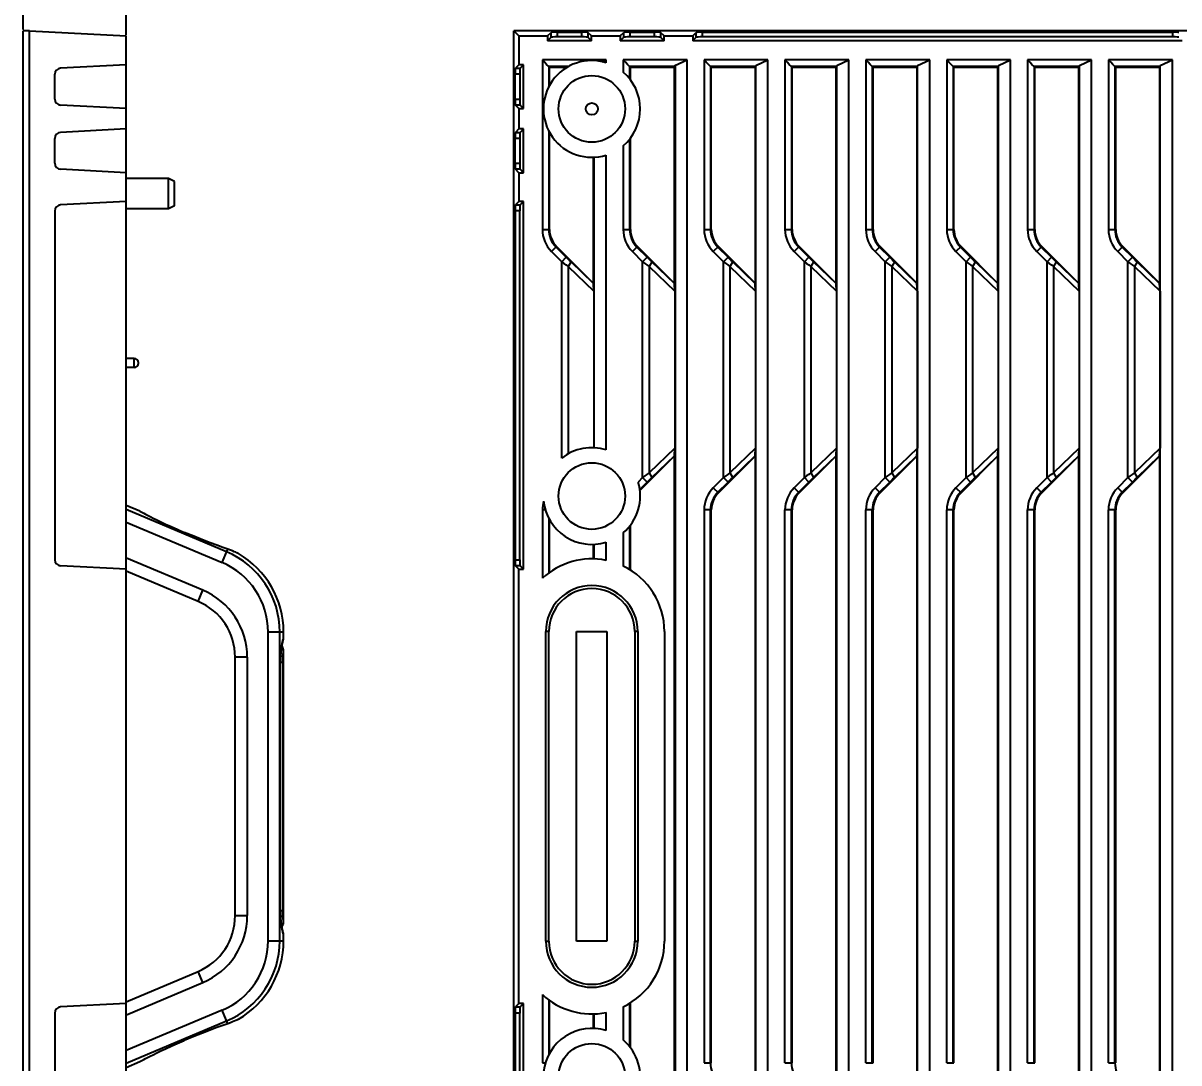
# Model space of a CAD drawing. Header units: millimetres. Extents: x -3132 to 28633, y 682 to 5849.
# Drawn here: x 8128.2 to 8319.2, y 1438.6 to 1610.5 of the extents above; entities that cross this region are included whole.
import ezdxf

# ---------------------------------------------------------------- set-up
doc = ezdxf.new("R2010")
doc.units = ezdxf.units.MM
doc.styles.get("Standard").update_dxf_attribs({"font": 'arial.ttf'})
doc.dimstyles.new('ISO-20', dxfattribs={"dimtxt": 20, "dimasz": 4, "dimexe": 1, "dimexo": 0.2, "dimgap": 0, "dimtad": 1, "dimtoh": 1, "dimdec": 1, "dimzin": 9, "dimdsep": 46, "dimtxsty": 'Standard', "dimblk": '_FILLED', "dimcen": 0.2, "dimclrd": 256, "dimclre": 256, "dimclrt": 256, "dimadec": 1, "dimazin": 2, "dimtfac": 1, "dimtdec": 1, "dimtofl": 0, "dimtmove": 0, "dimatfit": 3, "dimldrblk": '_FILLED', "dimfxl": 1, "dimtolj": 1, "dimtzin": 0, "dimarcsym": 0})

# ---------------------------------------------------------------- blocks, each defined once
blk = doc.blocks.new('_FILLED')
at = {"color": 0, "linetype": 'ByBlock'}
blk.add_solid([(0, 0), (-1, 0.15), (-1, -0.15)], dxfattribs=at)
blk = doc.blocks.new('*D53')
at = {"lineweight": -2, "transparency": 16777216}
for p, q in [((8128.19, 1609.45), (8128.19, 1626.85)), ((8145.24, 1608.61), (8145.24, 1626.85)), ((8132.19, 1625.85), (8141.24, 1625.85)), ((8145.24, 1625.85), (8270.81, 1625.85))]:
    blk.add_line(p, q, dxfattribs=at)
at = {"layer": 'Defpoints', "color": 0, "transparency": 16777216}
for p in [(8145.24, 1625.85), (8128.19, 1609.25), (8145.24, 1608.41)]:
    blk.add_point(p, dxfattribs=at)
at = {"lineweight": -2, "transparency": 16777216, "xscale": 4, "yscale": 4, "zscale": 4, "rotation": 180}
blk.add_blockref('_FILLED', (8128.19, 1625.85), dxfattribs=at)
at = {"lineweight": -2, "transparency": 16777216, "xscale": 4, "yscale": 4, "zscale": 4}
blk.add_blockref('_FILLED', (8145.24, 1625.85), dxfattribs=at)
at = {"transparency": 16777216, "insert": (8210.02, 1638.8), "char_height": 20, "attachment_point": 5}
blk.add_mtext('\\A1;17.1 [5/8"]', dxfattribs=at)

msp = doc.modelspace()

# ---------------------------------------------------------------- linework, layer by layer
at = {"linetype": 'Continuous'}
for p, q in [((8128.19, 1359.445), (8128.19, 1609.245)), ((8129.24, 1609.245), (8128.19, 1609.245)), ((8129.24, 1359.445), (8129.24, 1609.245)), ((8129.24, 1609.245), (8145.24, 1608.407)), ((8209.295, 1359.445), (8209.295, 1609.245)), ((8209.295, 1609.245), (8210.134, 1608.407)), ((8459.095, 1609.245), (8209.295, 1609.245)), ((8214.897, 1608.407), (8215.465, 1608.975)), ((8215.465, 1608.196), (8215.465, 1608.975)), ((8216.464, 1609.025), (8216.464, 1608.245)), ((8216.464, 1609.025), (8220.566, 1609.025)), ((8220.566, 1608.245), (8220.566, 1609.025)), ((8221.565, 1608.975), (8221.565, 1608.196)), ((8222.134, 1608.407), (8221.565, 1608.975)), ((8226.897, 1608.407), (8227.465, 1608.975)), ((8227.465, 1608.196), (8227.465, 1608.975)), ((8228.464, 1609.025), (8228.464, 1608.245)), ((8228.464, 1609.025), (8232.566, 1609.025)), ((8232.566, 1608.245), (8232.566, 1609.025)), ((8233.565, 1608.975), (8233.565, 1608.196)), ((8234.134, 1608.407), (8233.565, 1608.975)), ((8238.897, 1608.407), (8239.465, 1608.975)), ((8239.465, 1608.196), (8239.465, 1608.975)), ((8240.464, 1609.025), (8240.464, 1608.245)), ((8240.464, 1609.025), (8318.246, 1609.025)), ((8318.246, 1608.245), (8318.246, 1609.025)), ((8145.24, 1360.284), (8145.24, 1608.407)), ((8210.134, 1608.407), (8210.134, 1603.644)), ((8210.134, 1608.407), (8214.897, 1608.407)), ((8214.897, 1608.407), (8214.897, 1607.627)), ((8214.897, 1607.627), (8215.465, 1608.196)), ((8222.134, 1607.627), (8214.897, 1607.627)), ((8220.566, 1608.245), (8216.464, 1608.245)), ((8222.134, 1607.627), (8221.565, 1608.196)), ((8222.134, 1607.627), (8222.134, 1608.407)), ((8222.134, 1608.407), (8226.897, 1608.407)), ((8226.897, 1608.407), (8226.897, 1607.627)), ((8226.897, 1607.627), (8227.465, 1608.196)), ((8234.134, 1607.627), (8226.897, 1607.627)), ((8232.566, 1608.245), (8228.464, 1608.245)), ((8234.134, 1607.627), (8233.565, 1608.196)), ((8234.134, 1607.627), (8234.134, 1608.407)), ((8234.134, 1608.407), (8238.897, 1608.407)), ((8238.897, 1608.407), (8238.897, 1607.627)), ((8238.897, 1607.627), (8239.465, 1608.196)), ((8319.813, 1607.627), (8238.897, 1607.627)), ((8318.246, 1608.245), (8240.464, 1608.245)), ((8145.24, 1603.644), (8134.388, 1603.075)), ((8210.134, 1603.644), (8209.565, 1603.075)), ((8209.565, 1603.075), (8210.345, 1603.075)), ((8210.913, 1603.644), (8210.134, 1603.644)), ((8210.913, 1603.644), (8210.345, 1603.075)), ((8210.913, 1596.407), (8210.913, 1603.644)), ((8214.021, 1604.432), (8214.021, 1576.429)), ((8224.574, 1604.432), (8214.021, 1604.432)), ((8215.209, 1600.244), (8215.209, 1603.213)), ((8218.092, 1603.213), (8215.209, 1603.213)), ((8223.952, 1604.15), (8224.574, 1604.432)), ((8224.574, 1603.983), (8224.574, 1604.432)), ((8227.391, 1604.432), (8227.391, 1602.428)), ((8237.944, 1604.432), (8227.391, 1604.432)), ((8228.579, 1601.166), (8228.579, 1603.213)), ((8235.805, 1603.213), (8228.579, 1603.213)), ((8235.937, 1603.344), (8235.805, 1603.213)), ((8235.805, 1603.213), (8235.805, 1567.546)), ((8235.937, 1603.344), (8235.951, 1603.525)), ((8235.947, 1603.526), (8237.944, 1604.432)), ((8235.951, 1603.525), (8235.951, 1365.325)), ((8237.944, 1364.259), (8237.944, 1604.432)), ((8240.761, 1604.432), (8240.761, 1576.429)), ((8251.314, 1604.432), (8240.761, 1604.432)), ((8241.826, 1603.352), (8241.815, 1576.429)), ((8241.949, 1576.429), (8241.949, 1603.213)), ((8249.175, 1603.213), (8241.949, 1603.213)), ((8249.307, 1603.344), (8249.175, 1603.213)), ((8249.175, 1603.213), (8249.175, 1567.546)), ((8249.307, 1603.344), (8249.321, 1603.525)), ((8249.317, 1603.526), (8251.314, 1604.432)), ((8249.317, 1365.325), (8249.317, 1603.526)), ((8251.314, 1364.259), (8251.314, 1604.432)), ((8254.131, 1604.432), (8254.131, 1576.429)), ((8264.684, 1604.432), (8254.131, 1604.432)), ((8255.196, 1603.352), (8255.185, 1576.429)), ((8255.319, 1576.429), (8255.319, 1603.213)), ((8262.545, 1603.213), (8255.319, 1603.213)), ((8262.677, 1603.344), (8262.545, 1603.213)), ((8262.545, 1603.213), (8262.545, 1567.546)), ((8262.677, 1603.344), (8262.691, 1603.525)), ((8262.687, 1603.526), (8264.684, 1604.432)), ((8262.687, 1365.325), (8262.687, 1603.526)), ((8264.684, 1364.259), (8264.684, 1604.432)), ((8267.501, 1604.432), (8267.501, 1576.429)), ((8278.054, 1604.432), (8267.501, 1604.432)), ((8268.566, 1603.352), (8268.555, 1576.429)), ((8268.689, 1576.429), (8268.689, 1603.213)), ((8275.915, 1603.213), (8268.689, 1603.213)), ((8276.047, 1603.344), (8275.915, 1603.213)), ((8275.915, 1603.213), (8275.915, 1567.546)), ((8276.047, 1603.344), (8276.061, 1603.525)), ((8276.057, 1603.526), (8278.054, 1604.432)), ((8276.057, 1365.325), (8276.057, 1603.526)), ((8278.054, 1364.259), (8278.054, 1604.432)), ((8280.871, 1604.432), (8280.871, 1576.429)), ((8291.424, 1604.432), (8280.871, 1604.432)), ((8281.936, 1603.352), (8281.925, 1576.429)), ((8282.059, 1576.429), (8282.059, 1603.213)), ((8289.285, 1603.213), (8282.059, 1603.213)), ((8289.417, 1603.344), (8289.285, 1603.213)), ((8289.285, 1603.213), (8289.285, 1567.546)), ((8289.417, 1603.344), (8289.431, 1603.525)), ((8289.427, 1603.526), (8291.424, 1604.432)), ((8289.427, 1365.325), (8289.427, 1603.526)), ((8291.424, 1364.259), (8291.424, 1604.432)), ((8294.241, 1604.432), (8294.241, 1576.429)), ((8304.794, 1604.432), (8294.241, 1604.432)), ((8295.306, 1603.352), (8295.295, 1576.429)), ((8295.429, 1576.429), (8295.429, 1603.213)), ((8302.655, 1603.213), (8295.429, 1603.213)), ((8302.787, 1603.344), (8302.655, 1603.213)), ((8302.655, 1603.213), (8302.655, 1567.546)), ((8302.787, 1603.344), (8302.801, 1603.525)), ((8302.797, 1603.526), (8304.794, 1604.432)), ((8302.797, 1365.325), (8302.797, 1603.526)), ((8304.794, 1364.259), (8304.794, 1604.432)), ((8307.611, 1604.432), (8307.611, 1576.429)), ((8318.164, 1604.432), (8307.611, 1604.432)), ((8308.676, 1603.352), (8308.665, 1576.429)), ((8308.799, 1576.429), (8308.799, 1603.213)), ((8316.025, 1603.213), (8308.799, 1603.213)), ((8316.157, 1603.344), (8316.025, 1603.213)), ((8316.025, 1603.213), (8316.025, 1567.546)), ((8316.157, 1603.344), (8316.171, 1603.525)), ((8316.167, 1603.526), (8318.164, 1604.432)), ((8316.167, 1365.325), (8316.167, 1603.526)), ((8318.164, 1364.259), (8318.164, 1604.432)), ((8133.44, 1597.974), (8133.44, 1602.076)), ((8209.515, 1597.974), (8209.515, 1602.076)), ((8210.295, 1602.076), (8209.515, 1602.076)), ((8210.295, 1602.076), (8210.295, 1597.974)), ((8209.515, 1597.974), (8210.295, 1597.974)), ((8145.24, 1596.407), (8134.388, 1596.975)), ((8210.134, 1596.407), (8209.565, 1596.975)), ((8210.345, 1596.975), (8209.565, 1596.975)), ((8210.134, 1596.407), (8210.134, 1593.042)), ((8210.134, 1596.407), (8210.913, 1596.407)), ((8210.913, 1596.407), (8210.345, 1596.975)), ((8145.24, 1593.042), (8134.388, 1592.473)), ((8210.134, 1593.042), (8209.565, 1592.473)), ((8209.565, 1592.473), (8210.345, 1592.473)), ((8210.913, 1593.042), (8210.134, 1593.042)), ((8210.913, 1593.042), (8210.345, 1592.473)), ((8210.913, 1585.805), (8210.913, 1593.042)), ((8215.075, 1592.698), (8215.075, 1576.429)), ((8215.209, 1576.429), (8215.209, 1592.447)), ((8228.579, 1576.429), (8228.579, 1591.524)), ((8133.44, 1587.372), (8133.44, 1591.474)), ((8209.515, 1587.372), (8209.515, 1591.474)), ((8210.295, 1591.474), (8209.515, 1591.474)), ((8210.295, 1591.474), (8210.295, 1587.372)), ((8227.391, 1590.262), (8227.391, 1576.429)), ((8228.445, 1591.351), (8228.445, 1576.429)), ((8222.435, 1588.35), (8222.435, 1567.546)), ((8222.582, 1540.336), (8222.582, 1588.355)), ((8224.574, 1539.983), (8224.574, 1588.707)), ((8145.24, 1585.805), (8134.388, 1586.374)), ((8209.515, 1587.372), (8210.295, 1587.372)), ((8210.134, 1585.805), (8209.565, 1586.374)), ((8210.345, 1586.374), (8209.565, 1586.374)), ((8210.134, 1585.805), (8210.134, 1581.042)), ((8210.134, 1585.805), (8210.913, 1585.805)), ((8210.913, 1585.805), (8210.345, 1586.374)), ((8152.24, 1584.845), (8145.24, 1584.845)), ((8152.24, 1579.845), (8152.24, 1584.845)), ((8153.24, 1584.345), (8152.24, 1584.845)), ((8153.24, 1580.345), (8153.24, 1584.345)), ((8145.24, 1581.042), (8134.388, 1580.473)), ((8153.24, 1580.345), (8152.24, 1579.845)), ((8210.134, 1581.042), (8209.565, 1580.473)), ((8209.565, 1580.473), (8210.345, 1580.473)), ((8210.913, 1581.042), (8210.134, 1581.042)), ((8210.913, 1581.042), (8210.345, 1580.473)), ((8210.913, 1520.235), (8210.913, 1581.042)), ((8133.44, 1579.474), (8133.44, 1521.803)), ((8152.24, 1579.845), (8145.24, 1579.845)), ((8209.515, 1579.474), (8209.515, 1521.803)), ((8210.295, 1579.474), (8209.515, 1579.474)), ((8210.295, 1521.803), (8210.295, 1579.474)), ((8214.021, 1576.429), (8215.209, 1576.429)), ((8227.391, 1576.429), (8228.579, 1576.429)), ((8240.761, 1576.429), (8241.949, 1576.429)), ((8254.131, 1576.429), (8255.319, 1576.429)), ((8267.501, 1576.429), (8268.689, 1576.429)), ((8280.871, 1576.429), (8282.059, 1576.429)), ((8294.241, 1576.429), (8295.429, 1576.429)), ((8307.611, 1576.429), (8308.799, 1576.429)), ((8216.381, 1573.601), (8215.541, 1572.761)), ((8215.541, 1572.761), (8217.228, 1571.073)), ((8216.286, 1573.506), (8217.974, 1571.818)), ((8222.435, 1567.546), (8216.381, 1573.601)), ((8229.751, 1573.601), (8228.911, 1572.761)), ((8228.911, 1572.761), (8230.598, 1571.073)), ((8229.656, 1573.506), (8231.344, 1571.818)), ((8235.805, 1567.546), (8229.751, 1573.601)), ((8243.121, 1573.601), (8242.281, 1572.761)), ((8242.281, 1572.761), (8243.968, 1571.073)), ((8243.026, 1573.506), (8244.714, 1571.818)), ((8249.175, 1567.546), (8243.121, 1573.601)), ((8256.491, 1573.601), (8255.651, 1572.761)), ((8255.651, 1572.761), (8257.338, 1571.073)), ((8256.396, 1573.506), (8258.084, 1571.818)), ((8262.545, 1567.546), (8256.491, 1573.601)), ((8269.861, 1573.601), (8269.021, 1572.761)), ((8269.021, 1572.761), (8270.708, 1571.073)), ((8269.766, 1573.506), (8271.454, 1571.818)), ((8275.915, 1567.546), (8269.861, 1573.601)), ((8283.231, 1573.601), (8282.391, 1572.761)), ((8282.391, 1572.761), (8284.078, 1571.073)), ((8283.136, 1573.506), (8284.824, 1571.818)), ((8289.285, 1567.546), (8283.231, 1573.601)), ((8296.601, 1573.601), (8295.761, 1572.761)), ((8295.761, 1572.761), (8297.448, 1571.073)), ((8296.506, 1573.506), (8298.194, 1571.818)), ((8302.655, 1567.546), (8296.601, 1573.601)), ((8309.971, 1573.601), (8309.131, 1572.761)), ((8309.131, 1572.761), (8310.818, 1571.073)), ((8309.876, 1573.506), (8311.564, 1571.818)), ((8316.025, 1567.546), (8309.971, 1573.601)), ((8217.228, 1571.073), (8217.974, 1571.818)), ((8217.228, 1538.617), (8217.228, 1571.073)), ((8218.76, 1571.045), (8218.297, 1570.3)), ((8222.47, 1567.462), (8218.76, 1571.045)), ((8230.598, 1571.073), (8231.344, 1571.818)), ((8230.598, 1535.405), (8230.598, 1571.073)), ((8232.13, 1571.045), (8231.667, 1570.3)), ((8235.84, 1567.462), (8232.13, 1571.045)), ((8243.968, 1571.073), (8244.714, 1571.818)), ((8243.968, 1535.405), (8243.968, 1571.073)), ((8245.5, 1571.045), (8245.037, 1570.3)), ((8249.21, 1567.462), (8245.5, 1571.045)), ((8257.338, 1571.073), (8258.084, 1571.818)), ((8257.338, 1535.405), (8257.338, 1571.073)), ((8258.87, 1571.045), (8258.407, 1570.3)), ((8262.58, 1567.462), (8258.87, 1571.045)), ((8270.708, 1571.073), (8271.454, 1571.818)), ((8270.708, 1535.405), (8270.708, 1571.073)), ((8272.24, 1571.045), (8271.777, 1570.3)), ((8275.95, 1567.462), (8272.24, 1571.045)), ((8284.078, 1571.073), (8284.824, 1571.818)), ((8284.078, 1535.405), (8284.078, 1571.073)), ((8285.61, 1571.045), (8285.147, 1570.3)), ((8289.32, 1567.462), (8285.61, 1571.045)), ((8297.448, 1571.073), (8298.194, 1571.818)), ((8297.448, 1535.405), (8297.448, 1571.073)), ((8298.98, 1571.045), (8298.517, 1570.3)), ((8302.69, 1567.462), (8298.98, 1571.045)), ((8310.818, 1571.073), (8311.564, 1571.818)), ((8310.818, 1535.405), (8310.818, 1571.073)), ((8312.35, 1571.045), (8311.887, 1570.3)), ((8316.06, 1567.462), (8312.35, 1571.045)), ((8218.297, 1570.3), (8218.297, 1539.332)), ((8218.297, 1570.3), (8222.538, 1566.205)), ((8231.667, 1570.3), (8231.667, 1536.178)), ((8231.667, 1570.3), (8235.908, 1566.205)), ((8245.037, 1570.3), (8245.037, 1536.178)), ((8245.037, 1570.3), (8249.278, 1566.205)), ((8258.407, 1570.3), (8258.407, 1536.178)), ((8258.407, 1570.3), (8262.648, 1566.205)), ((8271.777, 1570.3), (8271.777, 1536.178)), ((8271.777, 1570.3), (8276.018, 1566.205)), ((8285.147, 1570.3), (8285.147, 1536.178)), ((8285.147, 1570.3), (8289.388, 1566.205)), ((8298.517, 1570.3), (8298.517, 1536.178)), ((8298.517, 1570.3), (8302.758, 1566.205)), ((8311.887, 1570.3), (8311.887, 1536.178)), ((8311.887, 1570.3), (8316.128, 1566.205)), ((8222.435, 1567.546), (8222.47, 1567.462)), ((8222.538, 1566.205), (8222.47, 1567.462)), ((8235.908, 1566.205), (8235.84, 1567.462)), ((8249.175, 1567.546), (8249.21, 1567.462)), ((8249.278, 1566.205), (8249.21, 1567.462)), ((8262.648, 1566.205), (8262.58, 1567.462)), ((8276.018, 1566.205), (8275.95, 1567.462)), ((8289.285, 1567.546), (8289.32, 1567.462)), ((8289.388, 1566.205), (8289.32, 1567.462)), ((8302.655, 1567.546), (8302.69, 1567.462)), ((8302.758, 1566.205), (8302.69, 1567.462)), ((8316.025, 1567.546), (8316.06, 1567.462)), ((8316.128, 1566.205), (8316.06, 1567.462)), ((8222.538, 1566.205), (8222.538, 1540.338)), ((8235.908, 1566.205), (8235.908, 1540.273)), ((8249.278, 1566.205), (8249.278, 1540.273)), ((8262.648, 1566.205), (8262.648, 1540.273)), ((8276.018, 1566.205), (8276.018, 1540.273)), ((8289.388, 1566.205), (8289.388, 1540.273)), ((8302.758, 1566.205), (8302.758, 1540.273)), ((8316.128, 1566.205), (8316.128, 1540.273)), ((8146.54, 1555.095), (8145.24, 1555.095)), ((8146.54, 1553.595), (8145.24, 1553.595)), ((8146.54, 1553.595), (8146.54, 1555.095)), ((8147.24, 1554.295), (8147.24, 1554.395)), ((8235.908, 1540.273), (8231.667, 1536.178)), ((8235.84, 1539.016), (8235.908, 1540.273)), ((8249.278, 1540.273), (8245.037, 1536.178)), ((8249.21, 1539.016), (8249.278, 1540.273)), ((8262.648, 1540.273), (8258.407, 1536.178)), ((8262.58, 1539.016), (8262.648, 1540.273)), ((8276.018, 1540.273), (8271.777, 1536.178)), ((8275.95, 1539.016), (8276.018, 1540.273)), ((8289.388, 1540.273), (8285.147, 1536.178)), ((8289.32, 1539.016), (8289.388, 1540.273)), ((8302.758, 1540.273), (8298.517, 1536.178)), ((8302.69, 1539.016), (8302.758, 1540.273)), ((8316.128, 1540.273), (8311.887, 1536.178)), ((8316.06, 1539.016), (8316.128, 1540.273)), ((8230.142, 1533.268), (8235.805, 1538.931)), ((8232.13, 1535.433), (8235.84, 1539.016)), ((8235.805, 1538.931), (8235.84, 1539.016)), ((8235.805, 1538.931), (8235.805, 1429.759)), ((8243.121, 1532.877), (8249.175, 1538.931)), ((8245.5, 1535.433), (8249.21, 1539.016)), ((8249.175, 1538.931), (8249.21, 1539.016)), ((8249.175, 1538.931), (8249.175, 1429.759)), ((8256.491, 1532.877), (8262.545, 1538.931)), ((8258.87, 1535.433), (8262.58, 1539.016)), ((8262.545, 1538.931), (8262.545, 1429.759)), ((8269.861, 1532.877), (8275.915, 1538.931)), ((8272.24, 1535.433), (8275.95, 1539.016)), ((8275.915, 1538.931), (8275.915, 1429.759)), ((8283.231, 1532.877), (8289.285, 1538.931)), ((8285.61, 1535.433), (8289.32, 1539.016)), ((8289.285, 1538.931), (8289.32, 1539.016)), ((8289.285, 1538.931), (8289.285, 1429.759)), ((8296.601, 1532.877), (8302.655, 1538.931)), ((8298.98, 1535.433), (8302.69, 1539.016)), ((8302.655, 1538.931), (8302.69, 1539.016)), ((8302.655, 1538.931), (8302.655, 1429.759)), ((8309.971, 1532.877), (8316.025, 1538.931)), ((8312.35, 1535.433), (8316.06, 1539.016)), ((8316.025, 1538.931), (8316.06, 1539.016)), ((8316.025, 1538.931), (8316.025, 1429.759)), ((8231.667, 1536.178), (8232.13, 1535.433)), ((8245.037, 1536.178), (8245.5, 1535.433)), ((8258.407, 1536.178), (8258.87, 1535.433)), ((8271.777, 1536.178), (8272.24, 1535.433)), ((8285.147, 1536.178), (8285.61, 1535.433)), ((8298.517, 1536.178), (8298.98, 1535.433)), ((8311.887, 1536.178), (8312.35, 1535.433)), ((8230.598, 1535.405), (8229.853, 1534.659)), ((8230.12, 1533.436), (8231.344, 1534.66)), ((8231.344, 1534.66), (8230.598, 1535.405)), ((8243.968, 1535.405), (8242.281, 1533.717)), ((8243.026, 1532.972), (8244.714, 1534.66)), ((8244.714, 1534.66), (8243.968, 1535.405)), ((8257.338, 1535.405), (8255.651, 1533.717)), ((8256.396, 1532.972), (8258.084, 1534.66)), ((8258.084, 1534.66), (8257.338, 1535.405)), ((8270.708, 1535.405), (8269.021, 1533.717)), ((8269.766, 1532.972), (8271.454, 1534.66)), ((8271.454, 1534.66), (8270.708, 1535.405)), ((8284.078, 1535.405), (8282.391, 1533.717)), ((8283.136, 1532.972), (8284.824, 1534.66)), ((8284.824, 1534.66), (8284.078, 1535.405)), ((8297.448, 1535.405), (8295.761, 1533.717)), ((8296.506, 1532.972), (8298.194, 1534.66)), ((8298.194, 1534.66), (8297.448, 1535.405)), ((8310.818, 1535.405), (8309.131, 1533.717)), ((8309.876, 1532.972), (8311.564, 1534.66)), ((8311.564, 1534.66), (8310.818, 1535.405)), ((8242.281, 1533.717), (8243.121, 1532.877)), ((8255.651, 1533.717), (8256.491, 1532.877)), ((8269.021, 1533.717), (8269.861, 1532.877)), ((8282.391, 1533.717), (8283.231, 1532.877)), ((8295.761, 1533.717), (8296.601, 1532.877)), ((8309.131, 1533.717), (8309.971, 1532.877)), ((8147.482, 1529.845), (8145.24, 1530.791)), ((8161.828, 1523.12), (8145.24, 1530.117)), ((8147.482, 1529.845), (8147.482, 1529.845)), ((8147.482, 1529.845), (8147.483, 1529.845)), ((8147.619, 1529.77), (8147.905, 1529.616)), ((8214.021, 1530.048), (8214.021, 1518.746)), ((8214.532, 1530.048), (8214.021, 1530.048)), ((8215.075, 1528.698), (8215.075, 1519.619)), ((8215.209, 1519.716), (8215.209, 1528.447)), ((8240.761, 1530.048), (8240.761, 1438.642)), ((8241.949, 1530.048), (8240.761, 1530.048)), ((8241.815, 1438.642), (8241.815, 1530.048)), ((8241.949, 1438.642), (8241.949, 1530.048)), ((8254.131, 1438.642), (8254.131, 1530.048)), ((8255.319, 1530.048), (8254.131, 1530.048)), ((8255.185, 1438.642), (8255.185, 1530.048)), ((8255.319, 1438.642), (8255.319, 1530.048)), ((8267.501, 1438.642), (8267.501, 1530.048)), ((8268.689, 1530.048), (8267.501, 1530.048)), ((8268.555, 1438.642), (8268.555, 1530.048)), ((8268.689, 1438.642), (8268.689, 1530.048)), ((8280.871, 1438.642), (8280.871, 1530.048)), ((8282.059, 1530.048), (8280.871, 1530.048)), ((8281.925, 1438.642), (8281.925, 1530.048)), ((8282.059, 1438.642), (8282.059, 1530.048)), ((8294.241, 1438.642), (8294.241, 1530.048)), ((8295.429, 1530.048), (8294.241, 1530.048)), ((8295.295, 1438.642), (8295.295, 1530.048)), ((8295.429, 1438.642), (8295.429, 1530.048)), ((8307.611, 1438.642), (8307.611, 1530.048)), ((8308.799, 1530.048), (8307.611, 1530.048)), ((8308.665, 1438.642), (8308.665, 1530.048)), ((8308.799, 1438.642), (8308.799, 1530.048)), ((8145.24, 1528.025), (8161.08, 1521.344)), ((8228.445, 1527.351), (8228.445, 1520.202)), ((8228.579, 1520.119), (8228.579, 1527.524)), ((8224.574, 1521.719), (8224.574, 1524.707)), ((8227.391, 1526.262), (8227.391, 1520.774)), ((8161.08, 1521.344), (8162.017, 1523.567)), ((8222.435, 1524.35), (8222.435, 1521.954)), ((8222.582, 1521.95), (8222.582, 1524.355)), ((8145.24, 1520.235), (8134.388, 1520.804)), ((8157.904, 1516.767), (8145.295, 1522.085)), ((8209.515, 1521.803), (8210.295, 1521.803)), ((8210.134, 1520.235), (8209.565, 1520.804)), ((8210.345, 1520.804), (8209.565, 1520.804)), ((8210.913, 1520.235), (8210.345, 1520.804)), ((8157.127, 1514.924), (8145.24, 1519.938)), ((8210.134, 1448.452), (8210.134, 1520.235)), ((8210.134, 1520.235), (8210.913, 1520.235)), ((8157.127, 1514.924), (8157.904, 1516.767)), ((8168.692, 1458.819), (8168.692, 1509.871)), ((8171.24, 1509.871), (8168.692, 1509.871)), ((8170.619, 1458.819), (8170.619, 1509.871)), ((8171.24, 1508.845), (8171.24, 1509.871)), ((8214.595, 1458.745), (8214.595, 1509.945)), ((8215.095, 1509.945), (8214.595, 1509.945)), ((8215.095, 1458.745), (8215.095, 1509.945)), ((8219.695, 1458.745), (8219.695, 1509.945)), ((8219.695, 1509.945), (8224.695, 1509.945)), ((8224.695, 1509.945), (8224.695, 1458.745)), ((8229.295, 1509.945), (8229.295, 1458.745)), ((8229.795, 1509.945), (8229.295, 1509.945)), ((8229.795, 1509.945), (8229.795, 1458.745)), ((8234.206, 1509.945), (8234.206, 1458.745)), ((8171.046, 1507.887), (8171.076, 1508.041)), ((8171.076, 1508.041), (8171.104, 1508.178)), ((8171.104, 1508.178), (8171.13, 1508.3)), ((8171.13, 1508.3), (8171.153, 1508.406)), ((8171.153, 1508.406), (8171.182, 1508.535)), ((8171.182, 1508.535), (8171.209, 1508.654)), ((8163.24, 1462.98), (8163.24, 1505.71)), ((8165.24, 1505.71), (8163.24, 1505.71)), ((8165.24, 1505.71), (8165.24, 1462.98)), ((8171.24, 1461.849), (8171.24, 1506.841)), ((8170.729, 1463.845), (8170.729, 1504.845)), ((8171.11, 1504.845), (8170.729, 1504.845)), ((8170.744, 1463.732), (8170.744, 1504.845)), ((8171.11, 1504.845), (8171.11, 1463.845)), ((8170.729, 1463.845), (8171.11, 1463.845)), ((8163.24, 1462.98), (8165.24, 1462.98)), ((8170.998, 1461.068), (8170.979, 1461.177)), ((8171.019, 1460.948), (8170.998, 1461.068)), ((8171.04, 1460.837), (8171.019, 1460.948)), ((8171.053, 1460.738), (8171.029, 1460.863)), ((8171.06, 1460.734), (8171.04, 1460.837)), ((8171.076, 1460.624), (8171.053, 1460.738)), ((8171.078, 1460.639), (8171.06, 1460.734)), ((8171.098, 1460.521), (8171.076, 1460.624)), ((8171.096, 1460.552), (8171.078, 1460.639)), ((8171.113, 1460.472), (8171.096, 1460.552)), ((8171.118, 1460.428), (8171.098, 1460.521)), ((8171.135, 1460.365), (8171.113, 1460.472)), ((8171.136, 1460.345), (8171.118, 1460.428)), ((8171.156, 1460.273), (8171.135, 1460.365)), ((8171.152, 1460.272), (8171.136, 1460.345)), ((8171.174, 1460.179), (8171.152, 1460.272)), ((8171.178, 1460.173), (8171.156, 1460.273)), ((8171.191, 1460.107), (8171.174, 1460.179)), ((8171.213, 1460.021), (8171.178, 1460.173)), ((8171.207, 1460.041), (8171.191, 1460.107)), ((8171.216, 1460.001), (8171.207, 1460.041)), ((8171.219, 1459.995), (8171.213, 1460.021)), ((8171.24, 1459.845), (8171.215, 1459.944)), ((8171.221, 1459.984), (8171.216, 1460.001)), ((8171.226, 1459.966), (8171.219, 1459.995)), ((8171.222, 1459.979), (8171.221, 1459.984)), ((8171.222, 1459.978), (8171.222, 1459.978)), ((8171.24, 1458.819), (8171.24, 1459.845)), ((8168.692, 1458.819), (8171.24, 1458.819)), ((8214.595, 1458.745), (8215.095, 1458.745)), ((8224.695, 1458.745), (8219.695, 1458.745)), ((8229.295, 1458.745), (8229.795, 1458.745)), ((8145.24, 1448.753), (8157.127, 1453.767)), ((8157.904, 1451.924), (8157.127, 1453.767)), ((8145.295, 1446.605), (8157.904, 1451.924)), ((8145.24, 1448.452), (8134.388, 1447.884)), ((8210.134, 1448.452), (8209.565, 1447.884)), ((8210.913, 1448.452), (8210.134, 1448.452)), ((8210.913, 1448.452), (8210.345, 1447.884)), ((8210.913, 1387.649), (8210.913, 1448.452)), ((8214.021, 1449.944), (8214.021, 1438.642)), ((8215.075, 1449.072), (8215.075, 1439.993)), ((8215.209, 1440.242), (8215.209, 1448.975)), ((8228.445, 1448.488), (8228.445, 1441.339)), ((8228.579, 1441.166), (8228.579, 1448.571)), ((8133.44, 1446.885), (8133.44, 1389.216)), ((8161.08, 1447.346), (8145.24, 1440.665)), ((8162.017, 1445.124), (8161.08, 1447.346)), ((8209.515, 1446.885), (8209.515, 1389.216)), ((8210.295, 1446.885), (8209.515, 1446.885)), ((8209.565, 1447.884), (8210.345, 1447.884)), ((8210.295, 1389.216), (8210.295, 1446.885)), ((8222.435, 1446.736), (8222.435, 1444.342)), ((8222.582, 1444.336), (8222.582, 1446.74)), ((8224.574, 1443.983), (8224.574, 1446.972)), ((8227.391, 1447.916), (8227.391, 1442.428)), ((8145.24, 1438.574), (8161.828, 1445.571)), ((8163.769, 1445.845), (8163.753, 1445.838)), ((8145.24, 1437.9), (8147.482, 1438.845)), ((8147.482, 1438.845), (8147.495, 1438.853)), ((8147.482, 1438.845), (8147.482, 1438.845)), ((8147.495, 1438.853), (8147.619, 1438.921)), ((8214.021, 1438.642), (8214.532, 1438.642)), ((8240.761, 1438.642), (8241.949, 1438.642)), ((8254.131, 1438.642), (8255.319, 1438.642)), ((8267.501, 1438.642), (8268.689, 1438.642)), ((8280.871, 1438.642), (8282.059, 1438.642)), ((8294.241, 1438.642), (8295.429, 1438.642)), ((8307.611, 1438.642), (8308.799, 1438.642))]:
    msp.add_line(p, q, dxfattribs=at)
for points in [[(8215.082, 1603.356), (8214.735, 1603.712), (8214.38, 1604.071), (8214.021, 1604.432)], [(8215.086, 1603.352), (8215.081, 1602.241), (8215.077, 1601.121), (8215.075, 1599.993)], [(8215.076, 1603.352), (8215.12, 1603.302), (8215.209, 1603.213)], [(8218.321, 1603.344), (8217.232, 1603.347), (8216.153, 1603.351), (8215.082, 1603.356)], [(8228.452, 1603.356), (8228.105, 1603.712), (8227.75, 1604.071), (8227.391, 1604.432)], [(8228.456, 1603.352), (8228.451, 1602.688), (8228.447, 1602.017), (8228.445, 1601.339)], [(8228.446, 1603.352), (8228.49, 1603.302), (8228.579, 1603.213)], [(8235.937, 1603.344), (8233.423, 1603.347), (8230.928, 1603.351), (8228.452, 1603.356)], [(8241.822, 1603.356), (8241.475, 1603.712), (8241.12, 1604.071), (8240.761, 1604.432)], [(8241.816, 1603.352), (8241.86, 1603.302), (8241.949, 1603.213)], [(8249.307, 1603.344), (8246.793, 1603.347), (8244.298, 1603.351), (8241.822, 1603.356)], [(8255.192, 1603.356), (8254.845, 1603.712), (8254.49, 1604.071), (8254.131, 1604.432)], [(8255.186, 1603.352), (8255.23, 1603.302), (8255.319, 1603.213)], [(8262.677, 1603.344), (8260.163, 1603.347), (8257.668, 1603.351), (8255.192, 1603.356)], [(8268.562, 1603.356), (8268.215, 1603.712), (8267.86, 1604.071), (8267.501, 1604.432)], [(8268.556, 1603.352), (8268.6, 1603.302), (8268.689, 1603.213)], [(8276.047, 1603.344), (8273.533, 1603.347), (8271.038, 1603.351), (8268.562, 1603.356)], [(8281.932, 1603.356), (8281.585, 1603.712), (8281.23, 1604.071), (8280.871, 1604.432)], [(8281.926, 1603.352), (8281.97, 1603.302), (8282.059, 1603.213)], [(8289.417, 1603.344), (8286.903, 1603.347), (8284.408, 1603.351), (8281.932, 1603.356)], [(8295.302, 1603.356), (8294.955, 1603.712), (8294.6, 1604.071), (8294.241, 1604.432)], [(8295.296, 1603.352), (8295.34, 1603.302), (8295.429, 1603.213)], [(8302.787, 1603.344), (8300.273, 1603.347), (8297.778, 1603.351), (8295.302, 1603.356)], [(8308.672, 1603.356), (8308.325, 1603.712), (8307.97, 1604.071), (8307.611, 1604.432)], [(8308.666, 1603.352), (8308.71, 1603.302), (8308.799, 1603.213)], [(8316.157, 1603.344), (8313.643, 1603.347), (8311.148, 1603.351), (8308.672, 1603.356)], [(8217.228, 1571.073), (8217.591, 1570.808), (8217.948, 1570.55), (8218.297, 1570.3)], [(8218.76, 1571.045), (8218.506, 1571.292), (8218.243, 1571.55), (8217.974, 1571.818)], [(8230.598, 1571.073), (8230.961, 1570.808), (8231.318, 1570.55), (8231.667, 1570.3)], [(8232.13, 1571.045), (8231.876, 1571.292), (8231.613, 1571.55), (8231.344, 1571.818)], [(8243.968, 1571.073), (8244.331, 1570.808), (8244.688, 1570.55), (8245.037, 1570.3)], [(8245.5, 1571.045), (8245.246, 1571.292), (8244.983, 1571.55), (8244.714, 1571.818)], [(8257.338, 1571.073), (8257.701, 1570.808), (8258.058, 1570.55), (8258.407, 1570.3)], [(8258.87, 1571.045), (8258.616, 1571.292), (8258.353, 1571.55), (8258.084, 1571.818)], [(8270.708, 1571.073), (8271.071, 1570.808), (8271.428, 1570.55), (8271.777, 1570.3)], [(8272.24, 1571.045), (8271.986, 1571.292), (8271.723, 1571.55), (8271.454, 1571.818)], [(8284.078, 1571.073), (8284.441, 1570.808), (8284.798, 1570.55), (8285.147, 1570.3)], [(8285.61, 1571.045), (8285.356, 1571.292), (8285.093, 1571.55), (8284.824, 1571.818)], [(8297.448, 1571.073), (8297.811, 1570.808), (8298.168, 1570.55), (8298.517, 1570.3)], [(8298.98, 1571.045), (8298.726, 1571.292), (8298.463, 1571.55), (8298.194, 1571.818)], [(8310.818, 1571.073), (8311.181, 1570.808), (8311.538, 1570.55), (8311.887, 1570.3)], [(8312.35, 1571.045), (8312.096, 1571.292), (8311.833, 1571.55), (8311.564, 1571.818)], [(8231.667, 1536.178), (8231.318, 1535.928), (8230.961, 1535.67), (8230.598, 1535.405)], [(8245.037, 1536.178), (8244.688, 1535.928), (8244.331, 1535.67), (8243.968, 1535.405)], [(8258.407, 1536.178), (8258.058, 1535.928), (8257.701, 1535.67), (8257.338, 1535.405)], [(8271.777, 1536.178), (8271.428, 1535.928), (8271.071, 1535.67), (8270.708, 1535.405)], [(8285.147, 1536.178), (8284.798, 1535.928), (8284.441, 1535.67), (8284.078, 1535.405)], [(8298.517, 1536.178), (8298.168, 1535.928), (8297.811, 1535.67), (8297.448, 1535.405)], [(8311.887, 1536.178), (8311.538, 1535.928), (8311.181, 1535.67), (8310.818, 1535.405)], [(8231.344, 1534.66), (8231.613, 1534.928), (8231.876, 1535.186), (8232.13, 1535.433)], [(8244.714, 1534.66), (8244.983, 1534.928), (8245.246, 1535.186), (8245.5, 1535.433)], [(8258.084, 1534.66), (8258.353, 1534.928), (8258.616, 1535.186), (8258.87, 1535.433)], [(8271.454, 1534.66), (8271.723, 1534.928), (8271.986, 1535.186), (8272.24, 1535.433)], [(8284.824, 1534.66), (8285.093, 1534.928), (8285.356, 1535.186), (8285.61, 1535.433)], [(8298.194, 1534.66), (8298.463, 1534.928), (8298.726, 1535.186), (8298.98, 1535.433)], [(8311.564, 1534.66), (8311.833, 1534.928), (8312.096, 1535.186), (8312.35, 1535.433)], [(8147.482, 1529.845), (8147.495, 1529.838), (8147.619, 1529.77)], [(8147.905, 1529.616), (8148.126, 1529.498), (8148.409, 1529.349), (8148.759, 1529.167), (8149.181, 1528.951), (8149.681, 1528.699), (8150.268, 1528.41), (8150.95, 1528.082), (8151.736, 1527.713), (8152.637, 1527.302), (8153.664, 1526.846), (8154.833, 1526.345)], [(8162.017, 1523.567), (8161.186, 1523.866), (8160.222, 1524.22), (8159.115, 1524.635), (8157.844, 1525.124), (8156.396, 1525.7), (8154.833, 1526.345)], [(8163.622, 1522.913), (8163.498, 1522.969), (8163.327, 1523.045), (8163.1, 1523.143), (8162.809, 1523.264), (8162.45, 1523.406), (8162.017, 1523.567)], [(8163.769, 1522.845), (8163.753, 1522.852), (8163.622, 1522.913)], [(8170.729, 1504.845), (8170.752, 1505.705), (8170.825, 1506.573), (8170.927, 1507.329), (8171.04, 1507.963), (8171.144, 1508.448)], [(8170.744, 1504.845), (8170.76, 1505.549), (8170.821, 1506.397), (8170.918, 1507.17), (8171.028, 1507.823), (8171.13, 1508.318), (8171.201, 1508.625), (8171.226, 1508.727)], [(8171.24, 1506.841), (8171.239, 1506.896), (8171.232, 1506.967), (8171.22, 1507.041), (8171.202, 1507.116), (8171.176, 1507.193), (8171.143, 1507.271), (8171.103, 1507.348), (8171.054, 1507.423), (8170.996, 1507.496), (8170.977, 1507.517)], [(8170.979, 1507.514), (8170.982, 1507.53), (8170.998, 1507.626), (8171.015, 1507.717), (8171.031, 1507.804), (8171.046, 1507.887)], [(8171.144, 1508.448), (8171.214, 1508.744), (8171.24, 1508.845)], [(8171.209, 1508.654), (8171.218, 1508.69), (8171.221, 1508.703), (8171.226, 1508.728)], [(8171.226, 1508.728), (8171.228, 1508.735), (8171.23, 1508.745), (8171.234, 1508.766), (8171.239, 1508.807), (8171.24, 1508.845)], [(8171.11, 1504.845), (8171.118, 1505.337), (8171.141, 1505.814), (8171.173, 1506.234), (8171.206, 1506.562), (8171.231, 1506.771), (8171.24, 1506.841)], [(8171.215, 1459.944), (8171.144, 1460.24), (8171.04, 1460.728), (8170.926, 1461.368), (8170.824, 1462.13), (8170.752, 1462.997), (8170.729, 1463.845)], [(8171.029, 1460.863), (8171.004, 1460.999), (8170.991, 1461.071), (8170.978, 1461.146), (8170.965, 1461.224), (8170.951, 1461.304), (8170.938, 1461.388), (8170.925, 1461.474), (8170.912, 1461.563), (8170.898, 1461.655), (8170.885, 1461.749), (8170.873, 1461.847), (8170.86, 1461.947), (8170.848, 1462.049), (8170.836, 1462.155), (8170.825, 1462.263), (8170.814, 1462.373), (8170.803, 1462.486), (8170.794, 1462.602), (8170.785, 1462.72), (8170.776, 1462.84), (8170.769, 1462.962), (8170.762, 1463.086), (8170.757, 1463.212), (8170.752, 1463.339), (8170.748, 1463.469), (8170.746, 1463.599), (8170.744, 1463.732)], [(8171.24, 1461.849), (8171.231, 1461.921), (8171.206, 1462.13), (8171.173, 1462.459), (8171.14, 1462.878), (8171.118, 1463.355), (8171.11, 1463.845)], [(8170.974, 1461.171), (8171, 1461.199), (8171.058, 1461.274), (8171.107, 1461.351), (8171.148, 1461.43), (8171.181, 1461.51), (8171.206, 1461.589), (8171.223, 1461.666), (8171.234, 1461.74), (8171.239, 1461.808), (8171.24, 1461.849)], [(8171.24, 1459.845), (8171.238, 1459.894), (8171.233, 1459.929), (8171.23, 1459.945), (8171.229, 1459.952), (8171.228, 1459.957), (8171.226, 1459.966)], [(8162.017, 1445.124), (8161.186, 1444.824), (8160.222, 1444.471), (8159.115, 1444.056), (8157.845, 1443.567), (8156.397, 1442.991), (8154.833, 1442.345)], [(8163.753, 1445.838), (8163.622, 1445.778), (8163.498, 1445.722), (8163.327, 1445.646), (8163.1, 1445.547), (8162.809, 1445.427), (8162.45, 1445.284), (8162.017, 1445.124)], [(8147.619, 1438.921), (8147.905, 1439.075), (8148.126, 1439.193), (8148.409, 1439.342), (8148.759, 1439.524), (8149.181, 1439.74), (8149.681, 1439.991), (8150.268, 1440.28), (8150.95, 1440.609), (8151.736, 1440.978), (8152.637, 1441.389), (8153.665, 1441.844), (8154.833, 1442.345)]]:
    msp.add_lwpolyline(points, dxfattribs=at)
for centre, radius in [((8222.195, 1596.345), 5.5), ((8222.195, 1596.345), 1), ((8222.195, 1532.345), 5.5), ((8222.195, 1436.345), 5.5)]:
    msp.add_circle(centre, radius, dxfattribs=at)
for centre, radius, start, end in [((8134.44, 1602.076), 1, 93, 180), ((8222.195, 1596.345), 8, 72.69945, 287.30055), ((8222.195, 1596.345), 8, 310.50526, 49.49475), ((8134.44, 1597.974), 1, 180, 267), ((8134.44, 1591.474), 1, 93, 180), ((8134.44, 1587.372), 1, 180, 267), ((8134.44, 1579.474), 1, 93, 180), ((8219.209, 1576.429), 5.188, 180.00001, 224.99999), ((8219.209, 1576.429), 4.134, 180.00001, 224.99999), ((8219.209, 1576.429), 4, 180, 225), ((8232.579, 1576.429), 5.188, 180.00001, 224.99999), ((8232.579, 1576.429), 4.134, 180.00001, 224.99999), ((8232.579, 1576.429), 4, 180, 225), ((8245.949, 1576.429), 5.188, 180.00001, 224.99999), ((8245.949, 1576.429), 4.134, 180.00001, 224.99999), ((8245.949, 1576.429), 4, 180, 225), ((8259.319, 1576.429), 5.188, 180.00001, 224.99999), ((8259.319, 1576.429), 4.134, 180.00001, 224.99999), ((8259.319, 1576.429), 4, 180, 225), ((8272.689, 1576.429), 5.188, 180.00001, 224.99999), ((8272.689, 1576.429), 4.134, 180.00001, 224.99999), ((8272.689, 1576.429), 4, 180, 225), ((8286.059, 1576.429), 5.188, 180.00001, 224.99999), ((8286.059, 1576.429), 4.134, 180.00001, 224.99999), ((8286.059, 1576.429), 4, 180, 225), ((8299.429, 1576.429), 5.188, 180.00001, 224.99999), ((8299.429, 1576.429), 4.134, 180.00001, 224.99999), ((8299.429, 1576.429), 4, 180, 225), ((8312.799, 1576.429), 5.188, 180.00001, 224.99999), ((8312.799, 1576.429), 4.134, 180.00001, 224.99999), ((8312.799, 1576.429), 4, 180, 225), ((8146.54, 1554.395), 0.7, 0.00036, 90), ((8146.54, 1554.295), 0.7, 270, 359.99964), ((8222.195, 1532.345), 8, 72.69945, 128.37594), ((8222.195, 1532.345), 8, 310.50526, 16.8128), ((8245.949, 1530.048), 5.188, 135, 179.99999), ((8245.949, 1530.048), 4.134, 135, 180), ((8245.949, 1530.048), 4, 135, 179.99999), ((8259.319, 1530.048), 5.188, 135, 179.99999), ((8259.319, 1530.048), 4.134, 135, 180), ((8259.319, 1530.048), 4, 135, 179.99999), ((8272.689, 1530.048), 5.188, 135, 179.99999), ((8272.689, 1530.048), 4.134, 135, 180), ((8272.689, 1530.048), 4, 135, 179.99999), ((8286.059, 1530.048), 5.188, 135, 179.99999), ((8286.059, 1530.048), 4.134, 135, 180), ((8286.059, 1530.048), 4, 135, 179.99999), ((8299.429, 1530.048), 5.188, 135, 179.99999), ((8299.429, 1530.048), 4.134, 135, 180), ((8299.429, 1530.048), 4, 135, 179.99999), ((8312.799, 1530.048), 5.188, 135, 179.99999), ((8312.799, 1530.048), 4.134, 135, 180), ((8312.799, 1530.048), 4, 135, 179.99999), ((8219.209, 1530.048), 5.188, 163.42216, 179.99998), ((8222.195, 1532.345), 8, 185.85894, 287.30055), ((8156.24, 1509.871), 14.379, 0, 67.13014), ((8156.24, 1509.871), 15, 0, 59.87549), ((8134.44, 1521.803), 1, 180, 267), ((8156.24, 1509.871), 12.452, 0, 67.13014), ((8222.195, 1509.945), 12.011, 78.57582, 132.88421), ((8222.195, 1509.945), 12.011, 0, 64.36684), ((8222.195, 1509.945), 7.6, 0.00001, 180), ((8222.195, 1509.945), 7.1, 0, 180), ((8153.24, 1505.71), 12, 0, 67.13014), ((8153.24, 1505.71), 10, 0, 67.13014), ((8153.24, 1462.98), 10, 292.86986, 0), ((8153.24, 1462.98), 12, 292.86986, 0), ((8156.24, 1458.819), 12.452, 292.86986, 360), ((8156.24, 1458.819), 14.379, 292.86986, 0), ((8156.24, 1458.819), 15, 300.12451, 0), ((8222.195, 1458.745), 7.6, 180.00001, 360), ((8222.195, 1458.745), 7.1, 180, 0), ((8222.195, 1458.745), 12.011, 295.63319, 0), ((8222.195, 1458.745), 12.011, 227.11579, 281.42418), ((8134.44, 1446.885), 1, 93, 180), ((8222.195, 1436.345), 8, 72.69945, 174.14106), ((8222.195, 1436.345), 8, 343.1872, 49.49469), ((8245.949, 1438.642), 4.134, 180, 225), ((8259.319, 1438.642), 4.134, 180, 225), ((8312.799, 1438.642), 4.134, 180, 225)]:
    msp.add_arc(centre, radius, start, end, dxfattribs=at)
for centre, major_axis, start_param, end_param in [((8216.464, 1608.973), (1, 0), 1.5707963, 3.0892328), ((8220.566, 1608.973), (1, 0), 0.0523599, 1.5707963), ((8228.464, 1608.973), (1, 0), 1.5707963, 3.0892328), ((8232.566, 1608.973), (1, 0), 0.0523599, 1.5707963), ((8240.464, 1608.973), (1, 0), 1.5707963, 3.0892328), ((8318.246, 1608.973), (1, 0), 0.0523599, 1.5707963), ((8216.464, 1608.193), (1, 0), 1.5707963, 3.0892328), ((8220.566, 1608.193), (1, 0), 0.0523599, 1.5707963), ((8228.464, 1608.193), (1, 0), 1.5707963, 3.0892328), ((8232.566, 1608.193), (1, 0), 0.0523599, 1.5707963), ((8240.464, 1608.193), (1, 0), 1.5707963, 3.0892328), ((8318.246, 1608.193), (1, 0), 0.0523599, 1.5707963), ((8209.568, 1602.076), (0, 1), 0.0523599, 1.5707963), ((8210.347, 1602.076), (0, 1), 0.0523599, 1.5707963), ((8209.568, 1597.974), (0, 1), -4.712389, -3.1939525), ((8210.347, 1597.974), (0, 1), -4.712389, -3.1939525), ((8209.568, 1591.474), (0, 1), 0.0523599, 1.5707963), ((8210.347, 1591.474), (0, 1), 0.0523599, 1.5707963), ((8209.568, 1587.372), (0, 1), -4.712389, -3.1939525), ((8210.347, 1587.372), (0, 1), -4.712389, -3.1939525), ((8209.568, 1579.474), (0, 1), 0.0523599, 1.5707963), ((8210.347, 1579.474), (0, 1), 0.0523599, 1.5707963), ((8209.568, 1521.803), (0, 1), -4.712389, -3.1939525), ((8210.347, 1521.803), (0, 1), -4.712389, -3.1939525), ((8209.568, 1446.885), (0, 1), 0.0523599, 1.5707963), ((8210.347, 1446.885), (0, 1), 0.0523599, 1.5707963)]:
    msp.add_ellipse(centre, major_axis=major_axis, ratio=0.0524078, start_param=start_param, end_param=end_param, dxfattribs=at)

# ---------------------------------------------------------------- dimensions: what is measured, and where the dimension line sits
dim = msp.add_linear_dim(base=(8145.240281553, 1625.849960757), p1=(8128.190281553, 1609.245269518), p2=(8145.240281553, 1608.40674505), dimstyle='ISO-20')
dim.commit()
dim.dimension.update_dxf_attribs({"geometry": '*D53', "text_midpoint": (8210.024729029, 1638.796754754)})

doc.saveas('drawing.dxf')
